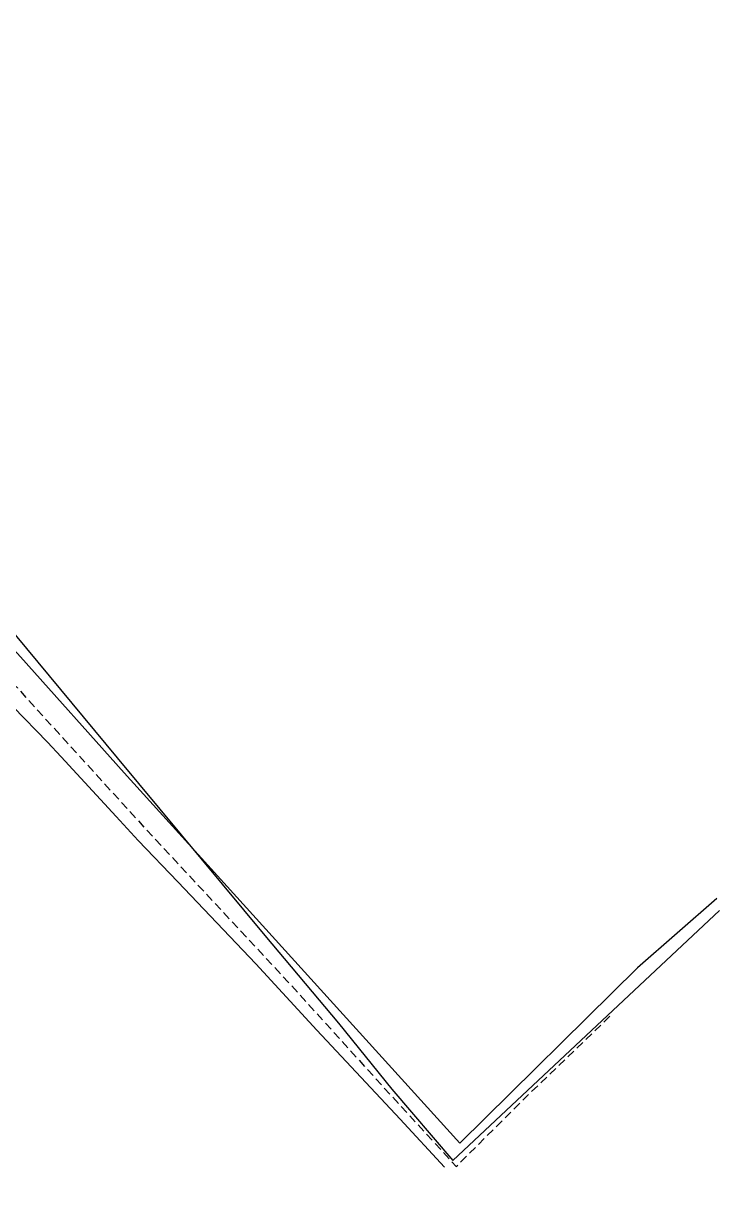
# Model space of a CAD drawing. Extents: x -646130 to -645722, y -1072673 to -1072265.
# Drawn here: x -645893.7 to -645810.2, y -1072542.2 to -1072402.5 of the extents above; entities that cross this region are included whole.
import ezdxf

# ---------------------------------------------------------------- set-up
doc = ezdxf.new("R2010")
doc.units = 0
doc.header["$MEASUREMENT"] = 0
doc.linetypes.add('DASHED', pattern=[0.75, 0.5, -0.25])
doc.layers.get('0').update_dxf_attribs({"linetype": 'CONTINUOUS'})

msp = doc.modelspace()

# ---------------------------------------------------------------- linework, layer by layer
at = {"color": 5, "linetype": 'Continuous', "lineweight": 30, "ltscale": 20, "flags": 128}
msp.add_lwpolyline([(-645951.807, -1072404.111), (-645926.688, -1072436.405), (-645915.698, -1072450.431), (-645906.915, -1072461.128), (-645900.113, -1072469.175), (-645882.459, -1072490.457), (-645864.749, -1072511.772), (-645855.946, -1072522.258), (-645849.542, -1072530.195), (-645842.231, -1072538.741), (-645810.297, -1072508.755)], dxfattribs=at)
at = {"color": 2, "linetype": 'DASHED', "lineweight": 30, "ltscale": 2, "flags": 128}
msp.add_lwpolyline([(-645982.855, -1072411.901), (-645975.508, -1072418.463), (-645962.979, -1072422.885), (-645953.575, -1072418.258), (-645934.915, -1072443.054), (-645933.342, -1072445.203), (-645921.541, -1072456.229), (-645911.272, -1072466.126), (-645894.395, -1072482.105), (-645878.882, -1072499.15), (-645861.982, -1072517.304), (-645850.498, -1072529.982), (-645841.82, -1072539.443), (-645833.165, -1072530.815), (-645823.288, -1072521.322)], dxfattribs=at)
at = {"color": 2, "linetype": 'Continuous', "lineweight": 30, "ltscale": 20, "flags": 128}
msp.add_lwpolyline([(-645968.605, -1072420.771), (-645963.032, -1072422.719), (-645953.546, -1072418.153), (-645945.089, -1072429.822), (-645935.975, -1072441.832), (-645931.009, -1072447.58), (-645926.065, -1072452.448), (-645913.685, -1072465.277), (-645903.165, -1072475.901), (-645890.8, -1072488.618), (-645889.141, -1072490.364), (-645882.559, -1072497.507), (-645879.91, -1072500.368), (-645875.177, -1072505.321), (-645865.846, -1072515.172), (-645858.519, -1072523.101), (-645848.56, -1072533.787), (-645843.231, -1072539.515)], dxfattribs=at)
at = {"color": 34, "linetype": 'Continuous', "lineweight": 30, "ltscale": 20, "flags": 128}
msp.add_lwpolyline([(-645810.629, -1072507.333), (-645820.102, -1072515.623), (-645841.412, -1072536.653), (-645858.102, -1072518.222), (-645881.597, -1072492.28), (-645894.018, -1072478.374), (-645907.282, -1072463.868)], dxfattribs=at)
at = {"color": 1, "linetype": 'Continuous', "lineweight": 90, "ltscale": 20, "true_color": 0xeb0000}
msp.add_circle((-645925.572, -1072468.83), 204.023, dxfattribs=at)

doc.saveas('drawing.dxf')
